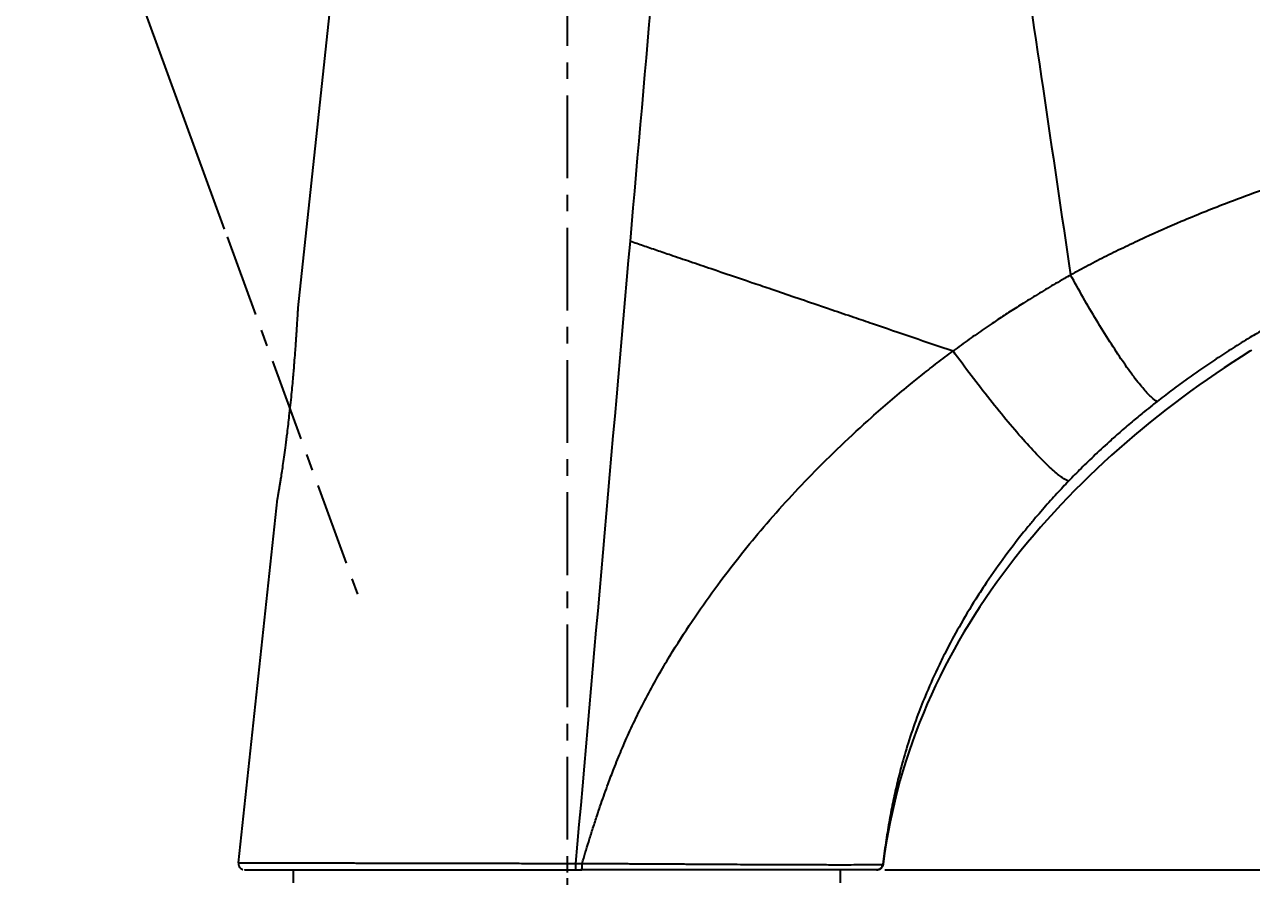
# Model space of a CAD drawing. Header units: millimetres. Extents: x 580 to 1174, y -1119 to -699.
# Drawn here: x 693.8 to 788, y -973 to -907.6 of the extents above; entities that cross this region are included whole.
import ezdxf

# ---------------------------------------------------------------- set-up
doc = ezdxf.new("R2010")
doc.units = ezdxf.units.MM
doc.header["$LTSCALE"] = 0.1
doc.linetypes.add('CENTERX2', pattern=[101.6, 63.5, -12.7, 12.7, -12.7])
doc.layers.get('0').update_dxf_attribs({"lineweight": 13})
doc.layers.add('CENTER', color=1, linetype='CENTERX2')
doc.layers.add('DIM', color=3, linetype='Continuous', lineweight=9)
doc.styles.get("Standard").update_dxf_attribs({"font": 'arial.ttf'})
doc.dimstyles.new('ISO-25', dxfattribs={"dimtxt": 2.5, "dimasz": 2.5, "dimexe": 1.25, "dimexo": 0.625, "dimtad": 1, "dimtxsty": 'Standard', "dimcen": 2.5, "dimadec": 0, "dimazin": 0, "dimtfac": 1, "dimtmove": 0, "dimatfit": 3, "dimfxl": 0, "dimarcsym": 0})

# ---------------------------------------------------------------- blocks, each defined once
blk = doc.blocks.new('*D65')
at = {"layer": 'Defpoints', "color": 0}
for p in [(735.48, -852.077), (721.483, -875.839), (709.387, -923.902), (719.529, -951.766), (735.48, -986.045)]:
    blk.add_point(p, dxfattribs=at)
at = {"layer": 'DIM', "color": 3, "linetype": 'ByBlock', "lineweight": -2}
blk.add_line((709.173, -923.315), (693.816, -881.12), dxfattribs=at)
blk.add_arc((735.48, -995.592), 120.568, 92.37624, 107.62376, dxfattribs=at)
at = {"layer": 'DIM', "color": 3}
for points in [[(730.464, -874.294), (730.498, -875.96), (735.48, -875.023)], [(699.245, -881.471), (698.707, -879.893), (694.243, -882.294)]]:
    blk.add_solid(points, dxfattribs=at)
at = {"layer": 'DIM', "color": 3, "insert": (713.992, -873.725), "char_height": 5, "attachment_point": 5, "rotation": 10}
blk.add_mtext('20°', dxfattribs=at)
blk = doc.blocks.new('*D66')
at = {"layer": 'Defpoints', "color": 0}
for p in [(840, -921.759), (735.48, -972.522), (840, -989.428)]:
    blk.add_point(p, dxfattribs=at)
at = {"layer": 'DIM', "color": 3, "linetype": 'ByBlock', "lineweight": -2}
for p, q in [((840, -922.384), (840, -990.678)), ((735.48, -973.147), (735.48, -990.678)), ((740.48, -989.428), (835, -989.428))]:
    blk.add_line(p, q, dxfattribs=at)
at = {"layer": 'DIM', "color": 3}
for points in [[(740.48, -988.595), (740.48, -990.262), (735.48, -989.428)], [(835, -988.595), (835, -990.262), (840, -989.428)]]:
    blk.add_solid(points, dxfattribs=at)
at = {"layer": 'DIM', "color": 3, "insert": (787.74, -985.799), "char_height": 5, "attachment_point": 5}
blk.add_mtext('104,5', dxfattribs=at)
blk = doc.blocks.new('*D67')
at = {"layer": 'Defpoints', "color": 0}
for p in [(735.48, -972.522), (853.602, -972.522), (853.602, -1006.513)]:
    blk.add_point(p, dxfattribs=at)
at = {"layer": 'DIM', "color": 3, "linetype": 'ByBlock', "lineweight": -2}
for p, q in [((735.48, -973.147), (735.48, -1007.763)), ((853.602, -973.147), (853.602, -1007.763)), ((740.48, -1006.513), (848.602, -1006.513))]:
    blk.add_line(p, q, dxfattribs=at)
at = {"layer": 'DIM', "color": 3}
for points in [[(740.48, -1005.68), (740.48, -1007.347), (735.48, -1006.513)], [(848.602, -1005.68), (848.602, -1007.347), (853.602, -1006.513)]]:
    blk.add_solid(points, dxfattribs=at)
at = {"layer": 'DIM', "color": 3, "insert": (794.541, -1002.884), "char_height": 5, "attachment_point": 5}
blk.add_mtext('118,1', dxfattribs=at)
blk = doc.blocks.new('*D69')
at = {"layer": 'Defpoints', "color": 0}
for p in [(840, -921.759), (879.439, -921.759), (759.27, -972.52)]:
    blk.add_point(p, dxfattribs=at)
at = {"layer": 'DIM', "color": 3, "linetype": 'ByBlock', "lineweight": -2}
for p, q in [((840.625, -921.759), (880.689, -921.759)), ((879.439, -967.52), (879.439, -926.759)), ((759.895, -972.52), (880.689, -972.52))]:
    blk.add_line(p, q, dxfattribs=at)
at = {"layer": 'DIM', "color": 3}
for points in [[(878.606, -926.759), (880.272, -926.759), (879.439, -921.759)], [(878.606, -967.52), (880.272, -967.52), (879.439, -972.52)]]:
    blk.add_solid(points, dxfattribs=at)
at = {"layer": 'DIM', "color": 3, "insert": (875.809, -947.14), "char_height": 5, "attachment_point": 5, "rotation": 90}
blk.add_mtext('50,8', dxfattribs=at)
blk = doc.blocks.new('*D70')
at = {"layer": 'Defpoints', "color": 0}
for p in [(819.961, -853.48), (899.792, -853.48), (759.369, -972.504)]:
    blk.add_point(p, dxfattribs=at)
at = {"layer": 'DIM', "color": 3, "linetype": 'ByBlock', "lineweight": -2}
for p, q in [((820.586, -853.48), (901.042, -853.48)), ((899.792, -967.504), (899.792, -858.48)), ((759.994, -972.504), (901.042, -972.504))]:
    blk.add_line(p, q, dxfattribs=at)
at = {"layer": 'DIM', "color": 3}
for points in [[(898.959, -858.48), (900.626, -858.48), (899.792, -853.48)], [(898.959, -967.504), (900.626, -967.504), (899.792, -972.504)]]:
    blk.add_solid(points, dxfattribs=at)
at = {"layer": 'DIM', "color": 3, "insert": (896.615, -912.992), "char_height": 5, "attachment_point": 5, "rotation": 90}
blk.add_mtext('119', dxfattribs=at)

msp = doc.modelspace()

# ---------------------------------------------------------------- linework, layer by layer
at = {"color": 7, "linetype": 'Continuous', "lineweight": 25}
for p, q in [((714.828, -929.347), (720.009, -881.135)), ((714.828, -929.347), (720.009, -881.135)), ((713.879, -939.906), (713.988, -939.021)), ((713.879, -939.906), (713.988, -939.021)), ((710.247, -971.968), (713.251, -944.019)), ((710.247, -971.968), (713.251, -944.019)), ((759.743, -972.087), (759.701, -972.218)), ((759.743, -972.087), (759.701, -972.218)), ((714.48, -973.522), (714.48, -972.522)), ((714.48, -973.522), (714.48, -972.522)), ((736.61, -972.522), (736.621, -972.488)), ((736.61, -972.522), (736.621, -972.488)), ((756.48, -973.522), (756.48, -972.522)), ((756.48, -973.522), (756.48, -972.522)), ((759.236, -972.522), (759.406, -972.492)), ((759.236, -972.522), (759.406, -972.492)), ((759.405, -972.492), (759.418, -972.491)), ((759.405, -972.492), (759.418, -972.491))]:
    msp.add_line(p, q, dxfattribs=at)
for points in [[(740.341, -924.222), (741.534, -910.568), (742.729, -896.905), (743.927, -883.235)], [(740.341, -924.222), (741.534, -910.568), (742.729, -896.905), (743.927, -883.235)], [(736.159, -972.022), (737.55, -956.1), (738.944, -940.167), (740.341, -924.222)], [(736.159, -972.022), (737.55, -956.1), (738.944, -940.167), (740.341, -924.222)], [(788.04, -932.607), (788, -932.632), (787.96, -932.657), (787.921, -932.682)], [(788.04, -932.607), (788, -932.632), (787.96, -932.657), (787.921, -932.682)], [(736.159, -972.022), (736.32, -972.022), (736.48, -972.022), (736.641, -972.022)], [(736.159, -972.022), (736.32, -972.022), (736.48, -972.022), (736.641, -972.022)], [(759.731, -972.087), (759.739, -972.087), (759.743, -972.087), (759.743, -972.087)], [(759.731, -972.087), (759.739, -972.087), (759.743, -972.087), (759.743, -972.087)], [(759.731, -972.087), (759.739, -972.087), (759.743, -972.087), (759.743, -972.087)], [(759.731, -972.087), (759.739, -972.087), (759.743, -972.087), (759.743, -972.087)], [(759.236, -972.522), (759.172, -972.522), (757.943, -972.522), (752.867, -972.522), (745.385, -972.522), (739.554, -972.522), (736.61, -972.522)]]:
    msp.add_open_spline(points, degree=3, dxfattribs=at)
for points, knots in [([(769.807, -897.452), (770.549, -902.475), (771.997, -912.266), (773.444, -922.057), (774.15, -926.824)], [0, 0, 0, 0, 0.513064, 1, 1, 1, 1]), ([(769.807, -897.452), (770.549, -902.475), (771.997, -912.266), (773.444, -922.057), (774.15, -926.824)], [0, 0, 0, 0, 0.513064, 1, 1, 1, 1]), ([(854.704, -909.278), (854.703, -909.278), (854.701, -909.279), (854.691, -909.28), (854.676, -909.28), (854.655, -909.279), (854.628, -909.279), (854.595, -909.278), (854.556, -909.279), (854.511, -909.279), (854.459, -909.279), (854.402, -909.28), (854.338, -909.281), (854.268, -909.282), (854.096, -909.285), (853.769, -909.291), (853.194, -909.297), (852.502, -909.284), (851.694, -909.266), (850.69, -909.248), (849.546, -909.236), (848.214, -909.224), (846.721, -909.192), (845.343, -909.175), (844.17, -909.192), (842.831, -909.236), (841.4, -909.339), (839.825, -909.52), (838.033, -909.767), (836.113, -910.078), (834.078, -910.417), (832.496, -910.679), (830.798, -910.957), (828.638, -911.302), (826.057, -911.712), (823.024, -912.209), (819.792, -912.747), (816.309, -913.353), (812.495, -914.057), (808.907, -914.781), (805.611, -915.504), (802.799, -916.172), (799.979, -916.886), (796.305, -917.888), (792.453, -919.066), (788.795, -920.319), (785.717, -921.462), (782.831, -922.628), (780.281, -923.756), (778.369, -924.653), (776.914, -925.368), (775.511, -926.087), (774.599, -926.581), (774.15, -926.824)], [0, 0, 0, 0, 0.005057, 0.009975, 0.014808, 0.019564, 0.024246, 0.028857, 0.033394, 0.037854, 0.042243, 0.046567, 0.050825, 0.055014, 0.059134, 0.078515, 0.095955, 0.110133, 0.126877, 0.141946, 0.15846, 0.176087, 0.194314, 0.213224, 0.223881, 0.233835, 0.257695, 0.27064, 0.285137, 0.316037, 0.333152, 0.351369, 0.367498, 0.388362, 0.421501, 0.451231, 0.486791, 0.526409, 0.564366, 0.610928, 0.643547, 0.672359, 0.703382, 0.736637, 0.794239, 0.832248, 0.860359, 0.899293, 0.931801, 0.949556, 0.96684, 0.983654, 1, 1, 1, 1]), ([(854.704, -909.278), (854.703, -909.278), (854.701, -909.279), (854.691, -909.28), (854.676, -909.28), (854.655, -909.279), (854.628, -909.279), (854.595, -909.278), (854.556, -909.279), (854.511, -909.279), (854.459, -909.279), (854.402, -909.28), (854.338, -909.281), (854.268, -909.282), (854.096, -909.285), (853.769, -909.291), (853.194, -909.297), (852.502, -909.284), (851.694, -909.266), (850.69, -909.248), (849.546, -909.236), (848.214, -909.224), (846.721, -909.192), (845.343, -909.175), (844.17, -909.192), (842.831, -909.236), (841.4, -909.339), (839.825, -909.52), (838.033, -909.767), (836.113, -910.078), (834.078, -910.417), (832.496, -910.679), (830.798, -910.957), (828.638, -911.302), (826.057, -911.712), (823.024, -912.209), (819.792, -912.747), (816.309, -913.353), (812.495, -914.057), (808.907, -914.781), (805.611, -915.504), (802.799, -916.172), (799.979, -916.886), (796.305, -917.888), (792.453, -919.066), (788.795, -920.319), (785.717, -921.462), (782.831, -922.628), (780.281, -923.756), (778.369, -924.653), (776.914, -925.368), (775.511, -926.087), (774.599, -926.581), (774.15, -926.824)], [0, 0, 0, 0, 0.005057, 0.009975, 0.014808, 0.019564, 0.024246, 0.028857, 0.033394, 0.037854, 0.042243, 0.046567, 0.050825, 0.055014, 0.059134, 0.078515, 0.095955, 0.110133, 0.126877, 0.141946, 0.15846, 0.176087, 0.194314, 0.213224, 0.223881, 0.233835, 0.257695, 0.27064, 0.285137, 0.316037, 0.333152, 0.351369, 0.367498, 0.388362, 0.421501, 0.451231, 0.486791, 0.526409, 0.564366, 0.610928, 0.643547, 0.672359, 0.703382, 0.736637, 0.794239, 0.832248, 0.860359, 0.899293, 0.931801, 0.949556, 0.96684, 0.983654, 1, 1, 1, 1]), ([(740.341, -924.222), (740.671, -924.334), (741.345, -924.564), (742.38, -924.916), (743.583, -925.325), (744.977, -925.799), (747.045, -926.503), (749.064, -927.19), (751.131, -927.892), (752.801, -928.461), (754.415, -929.013), (755.999, -929.549), (757.425, -930.036), (759.488, -930.738), (762.03, -931.606), (764.092, -932.309), (765.123, -932.66)], [0, 0, 0, 0, 0.039838, 0.081509, 0.125004, 0.18523, 0.250011, 0.375027, 0.429577, 0.500047, 0.577316, 0.625058, 0.691874, 0.750045, 0.875013, 1, 1, 1, 1]), ([(740.341, -924.222), (740.671, -924.334), (741.345, -924.564), (742.38, -924.916), (743.583, -925.325), (744.977, -925.799), (747.045, -926.503), (749.064, -927.19), (751.131, -927.892), (752.801, -928.461), (754.415, -929.013), (755.999, -929.549), (757.425, -930.036), (759.488, -930.738), (762.03, -931.606), (764.092, -932.309), (765.123, -932.66)], [0, 0, 0, 0, 0.039838, 0.081509, 0.125004, 0.18523, 0.250011, 0.375027, 0.429577, 0.500047, 0.577316, 0.625058, 0.691874, 0.750045, 0.875013, 1, 1, 1, 1]), ([(774.15, -926.824), (773.99, -926.915), (773.604, -927.133), (772.805, -927.596), (771.753, -928.224), (770.591, -928.941), (769.686, -929.515), (769.039, -929.936), (768.583, -930.239), (768.075, -930.58), (767.335, -931.082), (766.326, -931.783), (765.536, -932.359), (765.123, -932.66)], [0, 0, 0, 0, 0.051261, 0.12368, 0.257368, 0.392862, 0.504546, 0.55637, 0.608268, 0.65711, 0.727265, 0.857468, 1, 1, 1, 1]), ([(774.15, -926.824), (773.99, -926.915), (773.604, -927.133), (772.805, -927.596), (771.753, -928.224), (770.591, -928.941), (769.686, -929.515), (769.039, -929.936), (768.583, -930.239), (768.075, -930.58), (767.335, -931.082), (766.326, -931.783), (765.536, -932.359), (765.123, -932.66)], [0, 0, 0, 0, 0.051261, 0.12368, 0.257368, 0.392862, 0.504546, 0.55637, 0.608268, 0.65711, 0.727265, 0.857468, 1, 1, 1, 1]), ([(780.799, -936.535), (780.681, -936.479), (780.538, -936.376), (780.195, -936.065), (779.996, -935.858), (779.545, -935.336), (779.293, -935.022), (778.745, -934.293), (778.449, -933.879), (777.825, -932.968), (777.497, -932.471), (776.827, -931.42), (776.484, -930.866), (775.799, -929.729), (775.457, -929.147), (774.789, -927.98), (774.463, -927.397), (774.15, -926.824)], [0, 0, 0, 0, 0.125, 0.125, 0.25, 0.25, 0.375, 0.375, 0.5, 0.5, 0.625, 0.625, 0.75, 0.75, 0.875, 0.875, 1, 1, 1, 1]), ([(780.799, -936.535), (780.681, -936.479), (780.538, -936.376), (780.195, -936.065), (779.996, -935.858), (779.545, -935.336), (779.293, -935.022), (778.745, -934.293), (778.449, -933.879), (777.825, -932.968), (777.497, -932.471), (776.827, -931.42), (776.484, -930.866), (775.799, -929.729), (775.457, -929.147), (774.789, -927.98), (774.463, -927.397), (774.15, -926.824)], [0, 0, 0, 0, 0.125, 0.125, 0.25, 0.25, 0.375, 0.375, 0.5, 0.5, 0.625, 0.625, 0.75, 0.75, 0.875, 0.875, 1, 1, 1, 1]), ([(795.758, -927.407), (795.465, -927.548), (794.89, -927.827), (794.045, -928.248), (793.233, -928.662), (792.454, -929.069), (791.707, -929.468), (790.994, -929.857), (790.314, -930.236), (789.667, -930.604), (789.054, -930.959), (788.475, -931.302), (787.659, -931.792), (786.613, -932.441), (785.35, -933.259), (784.137, -934.078), (782.975, -934.897), (781.864, -935.711), (781.15, -936.263), (780.799, -936.535)], [0, 0, 0, 0, 0.0554591, 0.1091454, 0.1610281, 0.2110705, 0.259234, 0.3054843, 0.3497914, 0.3921287, 0.432473, 0.4708039, 0.5071049, 0.5951224, 0.6808926, 0.7643389, 0.8453896, 0.9239678, 1, 1, 1, 1]), ([(795.758, -927.407), (795.465, -927.548), (794.89, -927.827), (794.045, -928.248), (793.233, -928.662), (792.454, -929.069), (791.707, -929.468), (790.994, -929.857), (790.314, -930.236), (789.667, -930.604), (789.054, -930.959), (788.475, -931.302), (787.659, -931.792), (786.613, -932.441), (785.35, -933.259), (784.137, -934.078), (782.975, -934.897), (781.864, -935.711), (781.15, -936.263), (780.799, -936.535)], [0, 0, 0, 0, 0.0554591, 0.1091454, 0.1610281, 0.2110705, 0.259234, 0.3054843, 0.3497914, 0.3921287, 0.432473, 0.4708039, 0.5071049, 0.5951224, 0.6808926, 0.7643389, 0.8453896, 0.9239678, 1, 1, 1, 1]), ([(713.251, -944.019), (713.251, -944.018), (713.251, -944.016), (713.254, -944.001), (713.258, -943.976), (713.264, -943.94), (713.271, -943.895), (713.281, -943.84), (713.292, -943.774), (713.305, -943.699), (713.319, -943.613), (713.336, -943.517), (713.354, -943.412), (713.373, -943.296), (713.394, -943.171), (713.417, -943.035), (713.441, -942.89), (713.466, -942.735), (713.493, -942.569), (713.536, -942.292), (713.6, -941.875), (713.687, -941.29), (713.781, -940.627), (713.89, -939.838), (714.012, -938.834), (714.165, -937.529), (714.32, -936.092), (714.448, -934.736), (714.539, -933.662), (714.601, -932.838), (714.649, -932.193), (714.686, -931.656), (714.718, -931.183), (714.743, -930.79), (714.763, -930.468), (714.779, -930.205), (714.793, -929.977), (714.805, -929.783), (714.814, -929.625), (714.82, -929.501), (714.825, -929.413), (714.827, -929.357), (714.827, -929.35), (714.827, -929.347)], [0, 0, 0, 0, 0.007339, 0.014733, 0.022217, 0.029825, 0.037588, 0.045535, 0.053696, 0.062095, 0.070756, 0.079701, 0.088949, 0.098518, 0.108423, 0.11868, 0.129301, 0.140298, 0.151681, 0.16346, 0.196275, 0.232789, 0.273091, 0.317245, 0.373926, 0.449838, 0.545002, 0.623548, 0.68671, 0.734499, 0.770903, 0.804077, 0.83406, 0.860904, 0.881243, 0.900108, 0.91757, 0.933722, 0.948678, 0.962585, 0.975623, 0.98801, 1, 1, 1, 1]), ([(713.251, -944.019), (713.251, -944.018), (713.251, -944.016), (713.254, -944.001), (713.258, -943.976), (713.264, -943.94), (713.271, -943.895), (713.281, -943.84), (713.292, -943.774), (713.305, -943.699), (713.319, -943.613), (713.336, -943.517), (713.354, -943.412), (713.373, -943.296), (713.394, -943.171), (713.417, -943.035), (713.441, -942.89), (713.466, -942.735), (713.493, -942.569), (713.536, -942.292), (713.6, -941.875), (713.687, -941.29), (713.781, -940.627), (713.89, -939.838), (714.012, -938.834), (714.165, -937.529), (714.32, -936.092), (714.448, -934.736), (714.539, -933.662), (714.601, -932.838), (714.649, -932.193), (714.686, -931.656), (714.718, -931.183), (714.743, -930.79), (714.763, -930.468), (714.779, -930.205), (714.793, -929.977), (714.805, -929.783), (714.814, -929.625), (714.82, -929.501), (714.825, -929.413), (714.827, -929.357), (714.827, -929.35), (714.827, -929.347)], [0, 0, 0, 0, 0.007339, 0.014733, 0.022217, 0.029825, 0.037588, 0.045535, 0.053696, 0.062095, 0.070756, 0.079701, 0.088949, 0.098518, 0.108423, 0.11868, 0.129301, 0.140298, 0.151681, 0.16346, 0.196275, 0.232789, 0.273091, 0.317245, 0.373926, 0.449838, 0.545002, 0.623548, 0.68671, 0.734499, 0.770903, 0.804077, 0.83406, 0.860904, 0.881243, 0.900108, 0.91757, 0.933722, 0.948678, 0.962585, 0.975623, 0.98801, 1, 1, 1, 1]), ([(736.641, -972.022), (736.719, -971.754), (736.882, -971.197), (737.145, -970.333), (737.435, -969.412), (737.753, -968.436), (738.151, -967.259), (738.59, -966.022), (739.103, -964.657), (739.655, -963.295), (740.31, -961.81), (741.047, -960.278), (742.109, -958.234), (743.509, -955.814), (745.259, -953.117), (747.48, -949.988), (750.406, -946.289), (753.619, -942.76), (756.51, -939.904), (758.536, -938.038), (760.287, -936.512), (761.594, -935.417), (762.804, -934.437), (763.932, -933.551), (764.719, -932.962), (765.123, -932.66)], [0, 0, 0, 0, 0.016913, 0.035156, 0.054667, 0.075387, 0.097265, 0.129905, 0.154888, 0.185532, 0.218867, 0.253167, 0.288481, 0.358306, 0.422345, 0.483207, 0.59072, 0.707917, 0.772249, 0.837016, 0.874913, 0.913052, 0.940379, 0.969376, 1, 1, 1, 1]), ([(736.641, -972.022), (736.719, -971.754), (736.882, -971.197), (737.145, -970.333), (737.435, -969.412), (737.753, -968.436), (738.151, -967.259), (738.59, -966.022), (739.103, -964.657), (739.655, -963.295), (740.31, -961.81), (741.047, -960.278), (742.109, -958.234), (743.509, -955.814), (745.259, -953.117), (747.48, -949.988), (750.406, -946.289), (753.619, -942.76), (756.51, -939.904), (758.536, -938.038), (760.287, -936.512), (761.594, -935.417), (762.804, -934.437), (763.932, -933.551), (764.719, -932.962), (765.123, -932.66)], [0, 0, 0, 0, 0.016913, 0.035156, 0.054667, 0.075387, 0.097265, 0.129905, 0.154888, 0.185532, 0.218867, 0.253167, 0.288481, 0.358306, 0.422345, 0.483207, 0.59072, 0.707917, 0.772249, 0.837016, 0.874913, 0.913052, 0.940379, 0.969376, 1, 1, 1, 1]), ([(787.921, -932.682), (784.372, -934.903), (780.989, -937.4), (774.752, -942.911), (771.897, -945.922), (764.429, -955.701), (760.913, -963.225), (759.743, -972.087)], [0, 0, 0, 0, 0.25, 0.25, 0.5, 0.5, 1, 1, 1, 1]), ([(787.921, -932.682), (784.372, -934.903), (780.989, -937.4), (774.752, -942.911), (771.897, -945.922), (764.429, -955.701), (760.913, -963.225), (759.743, -972.087)], [0, 0, 0, 0, 0.25, 0.25, 0.5, 0.5, 1, 1, 1, 1]), ([(774.001, -942.649), (773.867, -942.605), (773.698, -942.515), (773.285, -942.229), (773.041, -942.034), (772.478, -941.533), (772.16, -941.226), (771.455, -940.505), (771.069, -940.091), (770.244, -939.168), (769.806, -938.66), (768.897, -937.572), (768.426, -936.992), (767.474, -935.792), (766.994, -935.17), (766.045, -933.917), (765.577, -933.284), (765.123, -932.66)], [0, 0, 0, 0, 0.125, 0.125, 0.25, 0.25, 0.375, 0.375, 0.5, 0.5, 0.625, 0.625, 0.75, 0.75, 0.875, 0.875, 1, 1, 1, 1]), ([(774.001, -942.649), (773.867, -942.605), (773.698, -942.515), (773.285, -942.229), (773.041, -942.034), (772.478, -941.533), (772.16, -941.226), (771.455, -940.505), (771.069, -940.091), (770.244, -939.168), (769.806, -938.66), (768.897, -937.572), (768.426, -936.992), (767.474, -935.792), (766.994, -935.17), (766.045, -933.917), (765.577, -933.284), (765.123, -932.66)], [0, 0, 0, 0, 0.125, 0.125, 0.25, 0.25, 0.375, 0.375, 0.5, 0.5, 0.625, 0.625, 0.75, 0.75, 0.875, 0.875, 1, 1, 1, 1]), ([(780.799, -936.535), (780.675, -936.631), (780.349, -936.888), (779.745, -937.372), (778.94, -938.036), (778.084, -938.768), (777.098, -939.641), (776.073, -940.587), (774.988, -941.636), (774.319, -942.323), (774.001, -942.649)], [0, 0, 0, 0, 0.051287, 0.13587, 0.253682, 0.393136, 0.504794, 0.685302, 0.85037, 1, 1, 1, 1]), ([(780.799, -936.535), (780.675, -936.631), (780.349, -936.888), (779.745, -937.372), (778.94, -938.036), (778.084, -938.768), (777.098, -939.641), (776.073, -940.587), (774.988, -941.636), (774.319, -942.323), (774.001, -942.649)], [0, 0, 0, 0, 0.051287, 0.13587, 0.253682, 0.393136, 0.504794, 0.685302, 0.85037, 1, 1, 1, 1]), ([(774.001, -942.649), (773.852, -942.805), (773.546, -943.126), (773.082, -943.626), (772.599, -944.157), (772.101, -944.72), (771.589, -945.313), (771.066, -945.936), (770.162, -947.045), (768.954, -948.622), (767.752, -950.346), (766.629, -952.077), (765.623, -953.754), (764.657, -955.547), (763.783, -957.321), (763.038, -959.003), (762.291, -960.915), (761.682, -962.703), (761.183, -964.42), (760.798, -965.949), (760.481, -967.389), (760.197, -968.885), (759.941, -970.457), (759.802, -971.532), (759.731, -972.087)], [0, 0, 0, 0, 0.018692, 0.03846, 0.059264, 0.081063, 0.103809, 0.127447, 0.151919, 0.22857, 0.300854, 0.336052, 0.409772, 0.472885, 0.515963, 0.585135, 0.636611, 0.700019, 0.756067, 0.800758, 0.846953, 0.895151, 0.945939, 1, 1, 1, 1]), ([(774.001, -942.649), (773.852, -942.805), (773.546, -943.126), (773.082, -943.626), (772.599, -944.157), (772.101, -944.72), (771.589, -945.313), (771.066, -945.936), (770.162, -947.045), (768.954, -948.622), (767.752, -950.346), (766.629, -952.077), (765.623, -953.754), (764.657, -955.547), (763.783, -957.321), (763.038, -959.003), (762.291, -960.915), (761.682, -962.703), (761.183, -964.42), (760.798, -965.949), (760.481, -967.389), (760.197, -968.885), (759.941, -970.457), (759.802, -971.532), (759.731, -972.087)], [0, 0, 0, 0, 0.018692, 0.03846, 0.059264, 0.081063, 0.103809, 0.127447, 0.151919, 0.22857, 0.300854, 0.336052, 0.409772, 0.472885, 0.515963, 0.585135, 0.636611, 0.700019, 0.756067, 0.800758, 0.846953, 0.895151, 0.945939, 1, 1, 1, 1]), ([(710.253, -971.969), (710.249, -971.984), (710.232, -972.06), (710.265, -972.19), (710.338, -972.325), (710.428, -972.414), (710.508, -972.467), (710.558, -972.485), (710.576, -972.491)], [0, 0, 0, 0, 0.066136, 0.351611, 0.574079, 0.759154, 0.915353, 1, 1, 1, 1]), ([(710.253, -971.969), (710.249, -971.984), (710.232, -972.06), (710.265, -972.19), (710.338, -972.325), (710.428, -972.414), (710.508, -972.467), (710.558, -972.485), (710.576, -972.491)], [0, 0, 0, 0, 0.066136, 0.351611, 0.574079, 0.759154, 0.915353, 1, 1, 1, 1]), ([(710.247, -971.968), (710.248, -971.968), (710.25, -971.968), (710.264, -971.968), (710.287, -971.968), (710.32, -971.968), (710.363, -971.969), (710.416, -971.969), (710.479, -971.969), (710.553, -971.969), (710.637, -971.969), (710.733, -971.97), (710.839, -971.97), (710.957, -971.97), (711.086, -971.97), (711.227, -971.971), (711.38, -971.971), (711.545, -971.971), (711.723, -971.972), (711.913, -971.972), (712.116, -971.973), (712.332, -971.973), (712.561, -971.974), (712.803, -971.974), (713.059, -971.975), (713.328, -971.975), (713.61, -971.976), (713.906, -971.977), (714.216, -971.977), (714.539, -971.978), (714.876, -971.979), (715.227, -971.979), (715.592, -971.98), (715.97, -971.981), (716.363, -971.982), (716.769, -971.983), (717.189, -971.984), (717.623, -971.984), (718.071, -971.985), (718.533, -971.986), (719.009, -971.987), (719.498, -971.988), (720.001, -971.989), (720.517, -971.99), (721.047, -971.991), (721.589, -971.992), (722.144, -971.993), (722.711, -971.995), (723.291, -971.996), (723.882, -971.997), (724.485, -971.998), (725.1, -971.999), (725.726, -972.001), (726.362, -972.002), (727.009, -972.003), (727.666, -972.004), (728.333, -972.006), (729.009, -972.007), (729.694, -972.009), (730.387, -972.01), (731.088, -972.011), (731.795, -972.013), (732.51, -972.014), (733.23, -972.016), (733.956, -972.017), (734.687, -972.019), (735.422, -972.02), (735.913, -972.021), (736.159, -972.022)], [0, 0, 0, 0, 0.0117777, 0.0236593, 0.035645, 0.0477347, 0.0599285, 0.0722263, 0.084628, 0.0971337, 0.1097432, 0.1224564, 0.1352733, 0.1481936, 0.1612174, 0.1743446, 0.187575, 0.2009087, 0.2143458, 0.2278864, 0.2415306, 0.2552788, 0.2691311, 0.2830878, 0.297149, 0.3113147, 0.3255848, 0.3399592, 0.3544379, 0.3690207, 0.3837073, 0.3984975, 0.4133913, 0.4283883, 0.4434886, 0.4586919, 0.4739983, 0.489408, 0.5049213, 0.5205383, 0.5362597, 0.5520854, 0.5680157, 0.5840504, 0.6001895, 0.6164328, 0.6327801, 0.649231, 0.6657854, 0.6824428, 0.6992033, 0.7160665, 0.7330325, 0.7501015, 0.7672738, 0.78455, 0.8019304, 0.8194154, 0.8370051, 0.8546995, 0.8724984, 0.8904017, 0.9084091, 0.9265203, 0.944735, 0.9630532, 0.9814748, 1, 1, 1, 1]), ([(710.247, -971.968), (710.248, -971.968), (710.25, -971.968), (710.264, -971.968), (710.287, -971.968), (710.32, -971.968), (710.363, -971.969), (710.416, -971.969), (710.479, -971.969), (710.553, -971.969), (710.637, -971.969), (710.733, -971.97), (710.839, -971.97), (710.957, -971.97), (711.086, -971.97), (711.227, -971.971), (711.38, -971.971), (711.545, -971.971), (711.723, -971.972), (711.913, -971.972), (712.116, -971.973), (712.332, -971.973), (712.561, -971.974), (712.803, -971.974), (713.059, -971.975), (713.328, -971.975), (713.61, -971.976), (713.906, -971.977), (714.216, -971.977), (714.539, -971.978), (714.876, -971.979), (715.227, -971.979), (715.592, -971.98), (715.97, -971.981), (716.363, -971.982), (716.769, -971.983), (717.189, -971.984), (717.623, -971.984), (718.071, -971.985), (718.533, -971.986), (719.009, -971.987), (719.498, -971.988), (720.001, -971.989), (720.517, -971.99), (721.047, -971.991), (721.589, -971.992), (722.144, -971.993), (722.711, -971.995), (723.291, -971.996), (723.882, -971.997), (724.485, -971.998), (725.1, -971.999), (725.726, -972.001), (726.362, -972.002), (727.009, -972.003), (727.666, -972.004), (728.333, -972.006), (729.009, -972.007), (729.694, -972.009), (730.387, -972.01), (731.088, -972.011), (731.795, -972.013), (732.51, -972.014), (733.23, -972.016), (733.956, -972.017), (734.687, -972.019), (735.422, -972.02), (735.913, -972.021), (736.159, -972.022)], [0, 0, 0, 0, 0.0117777, 0.0236593, 0.035645, 0.0477347, 0.0599285, 0.0722263, 0.084628, 0.0971337, 0.1097432, 0.1224564, 0.1352733, 0.1481936, 0.1612174, 0.1743446, 0.187575, 0.2009087, 0.2143458, 0.2278864, 0.2415306, 0.2552788, 0.2691311, 0.2830878, 0.297149, 0.3113147, 0.3255848, 0.3399592, 0.3544379, 0.3690207, 0.3837073, 0.3984975, 0.4133913, 0.4283883, 0.4434886, 0.4586919, 0.4739983, 0.489408, 0.5049213, 0.5205383, 0.5362597, 0.5520854, 0.5680157, 0.5840504, 0.6001895, 0.6164328, 0.6327801, 0.649231, 0.6657854, 0.6824428, 0.6992033, 0.7160665, 0.7330325, 0.7501015, 0.7672738, 0.78455, 0.8019304, 0.8194154, 0.8370051, 0.8546995, 0.8724984, 0.8904017, 0.9084091, 0.9265203, 0.944735, 0.9630532, 0.9814748, 1, 1, 1, 1]), ([(736.13, -972.522), (736.137, -972.522), (736.145, -972.468), (736.156, -972.283), (736.159, -972.153), (736.159, -972.022)], [0, 0, 0, 0, 0.5, 0.5, 1, 1, 1, 1]), ([(736.13, -972.522), (736.137, -972.522), (736.145, -972.468), (736.156, -972.283), (736.159, -972.153), (736.159, -972.022)], [0, 0, 0, 0, 0.5, 0.5, 1, 1, 1, 1]), ([(736.621, -972.488), (736.621, -972.486), (736.625, -972.473), (736.632, -972.38), (736.64, -972.22), (736.641, -972.088), (736.641, -972.022)], [0, 0, 0, 0, 0.032942, 0.355293, 0.677647, 1, 1, 1, 1]), ([(736.621, -972.488), (736.621, -972.486), (736.625, -972.473), (736.632, -972.38), (736.64, -972.22), (736.641, -972.088), (736.641, -972.022)], [0, 0, 0, 0, 0.032942, 0.355293, 0.677647, 1, 1, 1, 1]), ([(736.641, -972.022), (736.813, -972.023), (737.155, -972.024), (737.663, -972.026), (738.161, -972.028), (738.649, -972.03), (739.126, -972.032), (739.591, -972.035), (740.045, -972.038), (740.487, -972.04), (740.916, -972.043), (741.332, -972.046), (741.735, -972.048), (742.124, -972.051), (742.5, -972.053), (742.863, -972.055), (743.212, -972.057), (743.546, -972.059), (743.867, -972.061), (744.174, -972.063), (744.467, -972.064), (744.747, -972.066), (745.012, -972.067), (745.263, -972.068), (746.207, -972.073), (747.752, -972.084), (749.747, -972.096), (751.456, -972.101), (753.01, -972.105), (754.432, -972.112), (755.73, -972.117), (756.831, -972.117), (757.579, -972.115), (758.075, -972.114), (758.393, -972.114), (758.68, -972.113), (758.936, -972.112), (759.159, -972.11), (759.348, -972.107), (759.501, -972.103), (759.617, -972.098), (759.698, -972.092), (759.72, -972.089), (759.731, -972.087)], [0, 0, 0, 0, 0.014343, 0.028457, 0.042328, 0.055943, 0.06929, 0.082356, 0.095131, 0.107606, 0.119769, 0.131614, 0.143132, 0.154316, 0.165159, 0.175656, 0.1858, 0.195587, 0.205013, 0.214072, 0.222761, 0.231077, 0.239017, 0.246576, 0.253754, 0.324509, 0.39006, 0.450002, 0.504108, 0.565715, 0.625703, 0.683981, 0.740504, 0.765293, 0.790376, 0.81574, 0.841372, 0.867258, 0.893385, 0.919737, 0.9463, 0.973059, 1, 1, 1, 1]), ([(736.641, -972.022), (736.813, -972.023), (737.155, -972.024), (737.663, -972.026), (738.161, -972.028), (738.649, -972.03), (739.126, -972.032), (739.591, -972.035), (740.045, -972.038), (740.487, -972.04), (740.916, -972.043), (741.332, -972.046), (741.735, -972.048), (742.124, -972.051), (742.5, -972.053), (742.863, -972.055), (743.212, -972.057), (743.546, -972.059), (743.867, -972.061), (744.174, -972.063), (744.467, -972.064), (744.747, -972.066), (745.012, -972.067), (745.263, -972.068), (746.207, -972.073), (747.752, -972.084), (749.747, -972.096), (751.456, -972.101), (753.01, -972.105), (754.432, -972.112), (755.73, -972.117), (756.831, -972.117), (757.579, -972.115), (758.075, -972.114), (758.393, -972.114), (758.68, -972.113), (758.936, -972.112), (759.159, -972.11), (759.348, -972.107), (759.501, -972.103), (759.617, -972.098), (759.698, -972.092), (759.72, -972.089), (759.731, -972.087)], [0, 0, 0, 0, 0.014343, 0.028457, 0.042328, 0.055943, 0.06929, 0.082356, 0.095131, 0.107606, 0.119769, 0.131614, 0.143132, 0.154316, 0.165159, 0.175656, 0.1858, 0.195587, 0.205013, 0.214072, 0.222761, 0.231077, 0.239017, 0.246576, 0.253754, 0.324509, 0.39006, 0.450002, 0.504108, 0.565715, 0.625703, 0.683981, 0.740504, 0.765293, 0.790376, 0.81574, 0.841372, 0.867258, 0.893385, 0.919737, 0.9463, 0.973059, 1, 1, 1, 1]), ([(759.236, -972.522), (759.289, -972.522), (759.347, -972.513), (759.459, -972.473), (759.514, -972.442), (759.609, -972.36), (759.649, -972.309), (759.706, -972.201), (759.724, -972.143), (759.731, -972.087)], [0, 0, 0, 0, 0.25, 0.25, 0.5, 0.5, 0.75, 0.75, 1, 1, 1, 1]), ([(759.236, -972.522), (759.289, -972.522), (759.347, -972.513), (759.459, -972.473), (759.514, -972.442), (759.609, -972.36), (759.649, -972.309), (759.706, -972.201), (759.724, -972.143), (759.731, -972.087)], [0, 0, 0, 0, 0.25, 0.25, 0.5, 0.5, 0.75, 0.75, 1, 1, 1, 1]), ([(759.416, -972.492), (759.474, -972.465), (759.588, -972.41), (759.657, -972.304), (759.691, -972.25)], [0, 0, 0, 0, 0.499799, 1, 1, 1, 1]), ([(759.416, -972.492), (759.474, -972.465), (759.588, -972.41), (759.657, -972.304), (759.691, -972.25)], [0, 0, 0, 0, 0.499799, 1, 1, 1, 1]), ([(759.576, -972.398), (759.599, -972.375), (759.644, -972.331), (759.71, -972.228), (759.73, -972.141), (759.743, -972.083)], [0, 0, 0, 0, 0.261318, 0.518024, 1, 1, 1, 1]), ([(759.576, -972.398), (759.599, -972.375), (759.644, -972.331), (759.71, -972.228), (759.73, -972.141), (759.743, -972.083)], [0, 0, 0, 0, 0.261318, 0.518024, 1, 1, 1, 1]), ([(710.744, -972.522), (710.744, -972.522), (710.702, -972.522), (710.846, -972.522), (711.194, -972.522), (711.816, -972.522), (712.667, -972.522), (713.75, -972.522), (715.048, -972.522), (716.551, -972.522), (718.242, -972.522), (720.104, -972.522), (722.118, -972.522), (724.262, -972.522), (726.515, -972.522), (728.853, -972.522), (731.251, -972.522), (733.687, -972.522), (735.316, -972.522), (736.13, -972.522)], [0, 0, 0, 0, 0.000217, 0.062703, 0.12519, 0.187676, 0.250162, 0.312649, 0.375135, 0.437622, 0.500108, 0.562595, 0.625081, 0.687568, 0.750054, 0.812541, 0.875027, 0.937514, 1, 1, 1, 1]), ([(710.744, -972.522), (710.744, -972.522), (710.702, -972.522), (710.846, -972.522), (711.194, -972.522), (711.816, -972.522), (712.667, -972.522), (713.75, -972.522), (715.048, -972.522), (716.551, -972.522), (718.242, -972.522), (720.104, -972.522), (722.118, -972.522), (724.262, -972.522), (726.515, -972.522), (728.853, -972.522), (731.251, -972.522), (733.687, -972.522), (735.316, -972.522), (736.13, -972.522)], [0, 0, 0, 0, 0.000217, 0.062703, 0.12519, 0.187676, 0.250162, 0.312649, 0.375135, 0.437622, 0.500108, 0.562595, 0.625081, 0.687568, 0.750054, 0.812541, 0.875027, 0.937514, 1, 1, 1, 1]), ([(736.13, -972.522), (736.15, -972.522), (736.19, -972.522), (736.27, -972.522), (736.37, -972.522), (736.471, -972.522), (736.55, -972.522), (736.59, -972.522), (736.61, -972.522)], [0, 0, 0, 0, 0.12647, 0.251608, 0.50056, 0.74963, 0.874612, 1, 1, 1, 1]), ([(736.13, -972.522), (736.15, -972.522), (736.19, -972.522), (736.27, -972.522), (736.37, -972.522), (736.471, -972.522), (736.55, -972.522), (736.59, -972.522), (736.61, -972.522)], [0, 0, 0, 0, 0.12647, 0.251608, 0.50056, 0.74963, 0.874612, 1, 1, 1, 1]), ([(759.236, -972.522), (754.315, -972.522), (751.525, -972.522), (745.385, -972.522), (739.554, -972.522), (736.61, -972.522)], [0.3844707, 0.3844707, 0.3844707, 0.3844707, 0.5, 0.75, 1, 1, 1, 1]), ([(736.621, -972.487), (737.543, -972.487), (738.858, -972.487), (740.137, -972.487), (740.518, -972.487)], [0, 0, 0, 0, 0.70176, 1, 1, 1, 1]), ([(736.621, -972.487), (737.543, -972.487), (738.858, -972.487), (740.137, -972.487), (740.518, -972.487)], [0, 0, 0, 0, 0.70176, 1, 1, 1, 1]), ([(740.518, -972.487), (741.018, -972.487), (742.312, -972.487), (744.242, -972.487), (746.22, -972.487), (747.876, -972.487), (749.227, -972.487), (750.202, -972.487), (750.713, -972.487), (750.882, -972.487)], [0, 0, 0, 0, 0.132041, 0.341827, 0.527864, 0.690132, 0.828604, 0.943268, 1, 1, 1, 1]), ([(740.518, -972.487), (741.018, -972.487), (742.312, -972.487), (744.242, -972.487), (746.22, -972.487), (747.876, -972.487), (749.227, -972.487), (750.202, -972.487), (750.713, -972.487), (750.882, -972.487)], [0, 0, 0, 0, 0.132041, 0.341827, 0.527864, 0.690132, 0.828604, 0.943268, 1, 1, 1, 1]), ([(759.236, -972.522), (759.239, -972.522), (759.245, -972.522), (759.246, -972.522), (759.246, -972.522)], [0, 0, 0, 0, 0.642368, 1, 1, 1, 1]), ([(759.236, -972.522), (759.239, -972.522), (759.245, -972.522), (759.246, -972.522), (759.246, -972.522)], [0, 0, 0, 0, 0.642368, 1, 1, 1, 1]), ([(759.577, -972.397), (759.577, -972.397), (759.539, -972.446), (759.421, -972.501), (759.304, -972.515), (759.247, -972.522)], [0, 0, 0, 0, 0.003925, 0.518442, 1, 1, 1, 1]), ([(759.577, -972.397), (759.577, -972.397), (759.539, -972.446), (759.421, -972.501), (759.304, -972.515), (759.247, -972.522)], [0, 0, 0, 0, 0.003925, 0.518442, 1, 1, 1, 1])]:
    msp.add_open_spline(points, degree=3, knots=knots, dxfattribs=at)
at = {"layer": 'CENTER'}
for p, q in [((735.48, -852.077), (735.48, -986.045)), ((709.387, -923.902), (719.529, -951.766))]:
    msp.add_line(p, q, dxfattribs=at)

# ---------------------------------------------------------------- dimensions: what is measured, and where the dimension line sits
at = {"layer": 'DIM'}
dim = msp.add_angular_dim_2l(base=(721.483, -875.839), line1=((735.48, -852.077), (735.48, -986.045)), line2=((709.387, -923.902), (719.529, -951.766)), dimstyle='ISO-25', override={"dimtxt": 5, "dimasz": 5, "dimdec": 1, "dimclrd": 3, "dimclre": 3, "dimclrt": 3, "dimtdec": 1, "dimfxl": 1.25, "dimarcsym": 1}, dxfattribs=at)
dim.commit()
dim.dimension.update_dxf_attribs({"geometry": '*D65', "text_midpoint": (713.992, -873.725)})
for base, p1, p2, picture, middle in [((899.792, -853.48), (759.369, -972.504), (819.961, -853.48), '*D70', (896.615, -912.992)), ((879.439, -921.759), (759.27, -972.52), (840, -921.759), '*D69', (875.809, -947.14))]:
    dim = msp.add_linear_dim(base=base, p1=p1, p2=p2, angle=90, dimstyle='ISO-25', override={"dimtxt": 5, "dimasz": 5, "dimdec": 1, "dimclrd": 3, "dimclre": 3, "dimclrt": 3, "dimtdec": 1, "dimfxl": 1.25, "dimarcsym": 1}, dxfattribs=at)
    dim.commit()
    dim.dimension.update_dxf_attribs({"geometry": picture, "text_midpoint": middle})
for base, p2, picture, middle in [((840, -989.428), (840, -921.759), '*D66', (787.74, -985.799)), ((853.602, -1006.513), (853.602, -972.522), '*D67', (794.541, -1002.884))]:
    dim = msp.add_linear_dim(base=base, p1=(735.48, -972.522), p2=p2, dimstyle='ISO-25', override={"dimtxt": 5, "dimasz": 5, "dimdec": 1, "dimclrd": 3, "dimclre": 3, "dimclrt": 3, "dimtdec": 1, "dimfxl": 1.25, "dimarcsym": 1}, dxfattribs=at)
    dim.commit()
    dim.dimension.update_dxf_attribs({"geometry": picture, "text_midpoint": middle})

doc.saveas('drawing.dxf')
